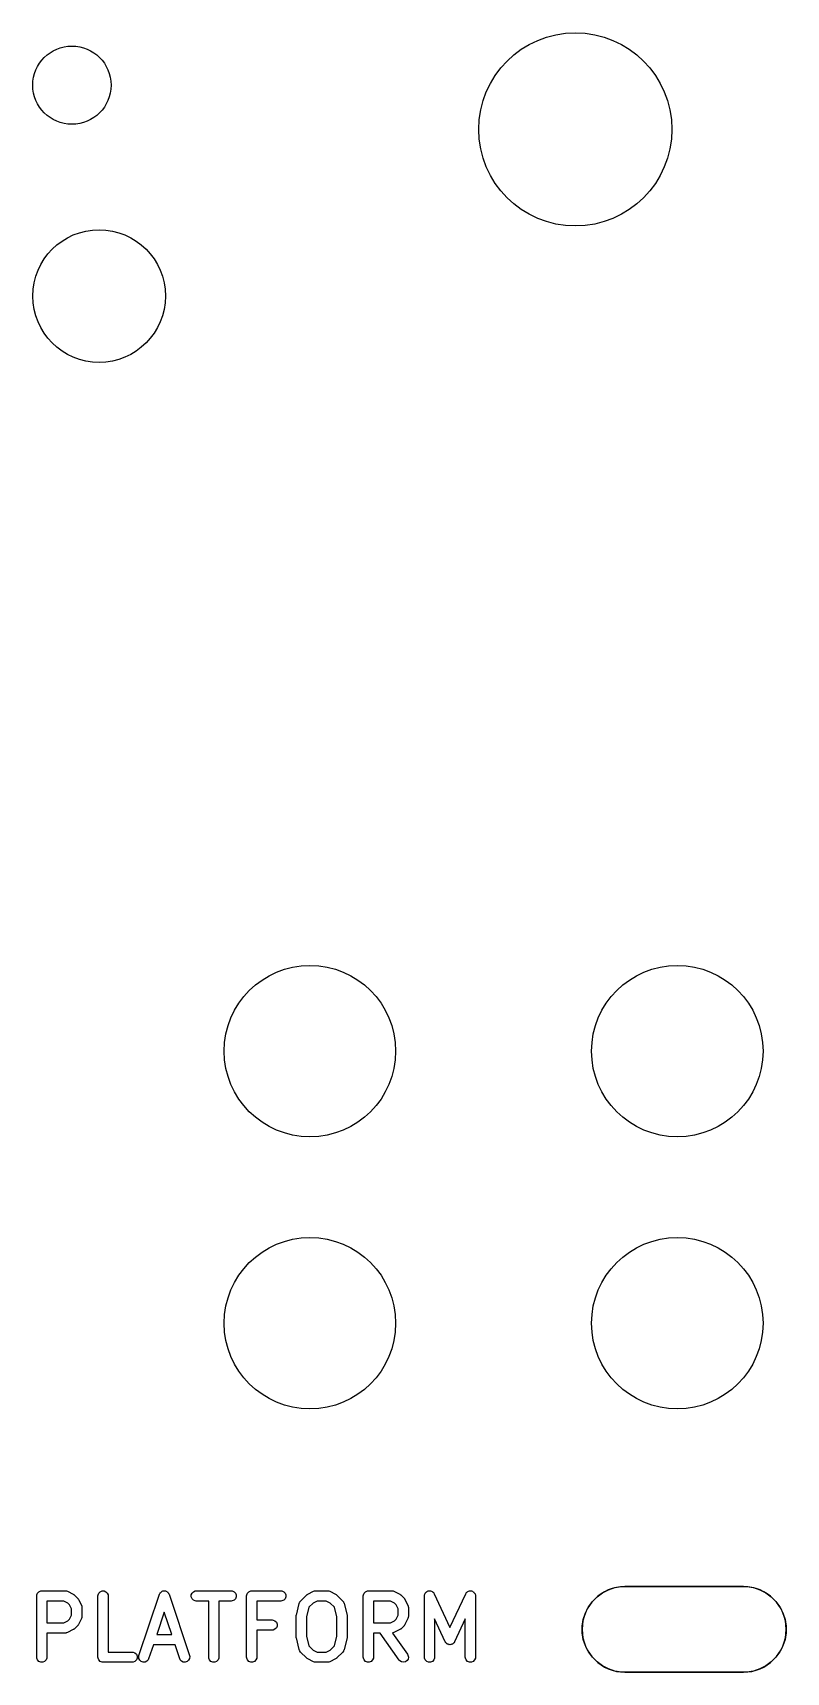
# Model space of a CAD drawing. Extents: x 1.56 to 4.01, y -6 to -1.06.
# Drawn here: x 2.902 to 4.01, y -6.003 to -3.593 of the extents above; entities that cross this region are included whole.
import ezdxf

# ---------------------------------------------------------------- set-up
doc = ezdxf.new("R2010")
doc.units = 0
doc.header["$MEASUREMENT"] = 0
doc.layers.add('BLACK', color=7, linetype='CONTINUOUS')

msp = doc.modelspace()

# ---------------------------------------------------------------- linework, layer by layer
at = {"layer": 'BLACK', "linetype": 'CONTINUOUS'}
for p, q in [((3.7489, -5.8818), (3.7583, -5.8787)), ((3.7583, -5.8787), (3.7681, -5.8772)), ((3.7681, -5.8772), (3.773, -5.877)), ((3.773, -5.877), (3.947, -5.877)), ((3.947, -5.877), (3.9519, -5.8772)), ((3.9519, -5.8772), (3.9617, -5.8787)), ((3.9617, -5.8787), (3.9711, -5.8818)), ((2.9082, -5.8909), (2.9084, -5.8894)), ((2.9082, -5.9809), (2.9082, -5.8909)), ((2.9084, -5.8894), (2.9095, -5.8867)), ((2.9095, -5.8867), (2.9115, -5.8846)), ((2.9115, -5.8846), (2.9143, -5.8835)), ((2.9143, -5.8835), (2.9157, -5.8834)), ((2.9157, -5.8834), (2.95, -5.8834)), ((2.9482, -5.8984), (2.9232, -5.8984)), ((2.9232, -5.8984), (2.9232, -5.9305)), ((2.9541, -5.9013), (2.9482, -5.8984)), ((2.95, -5.8834), (2.9515, -5.8835)), ((2.9515, -5.8835), (2.9517, -5.8836)), ((2.9517, -5.8836), (2.952, -5.8836)), ((2.952, -5.8836), (2.9534, -5.8841)), ((2.9534, -5.8841), (2.9619, -5.8884)), ((2.9567, -5.9039), (2.9541, -5.9013)), ((2.9596, -5.9098), (2.9567, -5.9039)), ((2.9619, -5.8884), (2.9626, -5.8888)), ((2.9626, -5.8888), (2.9627, -5.8889)), ((2.9627, -5.8889), (2.9629, -5.8891)), ((2.9629, -5.8891), (2.9632, -5.8892)), ((2.9632, -5.8892), (2.9633, -5.8894)), ((2.9633, -5.8894), (2.9639, -5.8898)), ((2.9639, -5.8898), (2.9682, -5.8941)), ((2.9682, -5.8941), (2.9686, -5.8947)), ((2.9686, -5.8947), (2.9688, -5.8948)), ((2.9688, -5.8948), (2.9689, -5.8951)), ((2.9689, -5.8951), (2.9691, -5.8953)), ((2.9691, -5.8953), (2.9692, -5.8954)), ((2.9692, -5.8954), (2.9696, -5.8961)), ((2.9696, -5.8961), (2.9739, -5.9046)), ((2.9982, -5.8909), (2.9984, -5.8894)), ((2.9982, -5.9809), (2.9982, -5.8909)), ((2.9984, -5.8894), (2.9995, -5.8867)), ((2.9995, -5.8867), (3.0015, -5.8846)), ((3.0015, -5.8846), (3.0043, -5.8835)), ((3.0043, -5.8835), (3.0072, -5.8835)), ((3.0072, -5.8835), (3.0099, -5.8846)), ((3.0099, -5.8846), (3.012, -5.8867)), ((3.012, -5.8867), (3.0131, -5.8894)), ((3.0131, -5.8894), (3.0132, -5.8909)), ((3.0132, -5.8909), (3.0132, -5.9734)), ((3.0586, -5.9785), (3.0886, -5.8885)), ((3.0886, -5.8885), (3.0892, -5.8871)), ((3.0892, -5.8871), (3.0895, -5.8867)), ((3.0895, -5.8867), (3.0898, -5.8863)), ((3.0898, -5.8863), (3.0905, -5.8856)), ((3.0905, -5.8856), (3.0911, -5.8849)), ((3.0911, -5.8849), (3.0916, -5.8847)), ((3.0916, -5.8847), (3.092, -5.8843)), ((3.092, -5.8843), (3.0929, -5.884)), ((3.0929, -5.884), (3.0937, -5.8836)), ((3.0937, -5.8836), (3.0943, -5.8836)), ((3.0943, -5.8836), (3.0948, -5.8834)), ((3.0948, -5.8834), (3.0957, -5.8835)), ((3.0957, -5.8835), (3.0967, -5.8834)), ((3.0967, -5.8834), (3.0972, -5.8836)), ((3.0972, -5.8836), (3.0977, -5.8836)), ((3.0977, -5.8836), (3.0985, -5.884)), ((3.0985, -5.884), (3.0994, -5.8843)), ((3.0994, -5.8843), (3.0998, -5.8847)), ((3.0998, -5.8847), (3.1003, -5.8849)), ((3.1003, -5.8849), (3.1009, -5.8856)), ((3.1009, -5.8856), (3.1016, -5.8863)), ((3.1016, -5.8863), (3.1019, -5.8867)), ((3.1019, -5.8867), (3.1022, -5.8871)), ((3.1022, -5.8871), (3.1028, -5.8885)), ((3.1028, -5.8885), (3.1328, -5.9785)), ((3.1355, -5.8894), (3.1366, -5.8867)), ((3.1355, -5.8923), (3.1355, -5.8894)), ((3.1366, -5.895), (3.1355, -5.8923)), ((3.1366, -5.8867), (3.1387, -5.8846)), ((3.1387, -5.8971), (3.1366, -5.895)), ((3.1387, -5.8846), (3.1414, -5.8835)), ((3.1414, -5.8982), (3.1387, -5.8971)), ((3.1414, -5.8835), (3.1429, -5.8834)), ((3.1429, -5.8984), (3.1414, -5.8982)), ((3.1429, -5.8834), (3.1943, -5.8834)), ((3.1611, -5.8984), (3.1429, -5.8984)), ((3.1611, -5.9809), (3.1611, -5.8984)), ((3.1943, -5.8984), (3.1761, -5.8984)), ((3.1761, -5.8984), (3.1761, -5.9809)), ((3.1943, -5.8834), (3.1957, -5.8835)), ((3.1957, -5.8982), (3.1943, -5.8984)), ((3.1957, -5.8835), (3.1985, -5.8846)), ((3.1985, -5.8971), (3.1957, -5.8982)), ((3.1985, -5.8846), (3.2005, -5.8867)), ((3.2005, -5.895), (3.1985, -5.8971)), ((3.2005, -5.8867), (3.2016, -5.8894)), ((3.2016, -5.8923), (3.2005, -5.895)), ((3.2016, -5.8894), (3.2016, -5.8923)), ((3.2168, -5.8909), (3.2169, -5.8894)), ((3.2168, -5.9809), (3.2168, -5.8909)), ((3.2169, -5.8894), (3.218, -5.8867)), ((3.218, -5.8867), (3.2201, -5.8846)), ((3.2201, -5.8846), (3.2228, -5.8835)), ((3.2228, -5.8835), (3.2243, -5.8834)), ((3.2243, -5.8834), (3.2671, -5.8834)), ((3.2671, -5.8984), (3.2318, -5.8984)), ((3.2318, -5.8984), (3.2318, -5.9262)), ((3.2671, -5.8834), (3.2686, -5.8835)), ((3.2686, -5.8982), (3.2671, -5.8984)), ((3.2686, -5.8835), (3.2713, -5.8846)), ((3.2713, -5.8971), (3.2686, -5.8982)), ((3.2713, -5.8846), (3.2734, -5.8867)), ((3.2734, -5.895), (3.2713, -5.8971)), ((3.2734, -5.8867), (3.2745, -5.8894)), ((3.2745, -5.8923), (3.2734, -5.895)), ((3.2745, -5.8894), (3.2745, -5.8923)), ((3.2899, -5.919), (3.2942, -5.9019)), ((3.2942, -5.9019), (3.2946, -5.9005)), ((3.2946, -5.9005), (3.295, -5.9001)), ((3.295, -5.9001), (3.2952, -5.8995)), ((3.2952, -5.8995), (3.2961, -5.8984)), ((3.2961, -5.8984), (3.3047, -5.8898)), ((3.3047, -5.8898), (3.3053, -5.8894)), ((3.3053, -5.8894), (3.3054, -5.8892)), ((3.3054, -5.8892), (3.3056, -5.8891)), ((3.3056, -5.8891), (3.3058, -5.8889)), ((3.3058, -5.8889), (3.306, -5.8888)), ((3.306, -5.8888), (3.3066, -5.8884)), ((3.3066, -5.8884), (3.3152, -5.8841)), ((3.3144, -5.9013), (3.3082, -5.9075)), ((3.3203, -5.8984), (3.3144, -5.9013)), ((3.3152, -5.8841), (3.3166, -5.8836)), ((3.3166, -5.8836), (3.3169, -5.8836)), ((3.3169, -5.8836), (3.3171, -5.8835)), ((3.3171, -5.8835), (3.3186, -5.8834)), ((3.3186, -5.8834), (3.3357, -5.8834)), ((3.3339, -5.8984), (3.3203, -5.8984)), ((3.3398, -5.9013), (3.3339, -5.8984)), ((3.3357, -5.8834), (3.3372, -5.8835)), ((3.3372, -5.8835), (3.3374, -5.8836)), ((3.3374, -5.8836), (3.3377, -5.8836)), ((3.3377, -5.8836), (3.3391, -5.8841)), ((3.3391, -5.8841), (3.3476, -5.8884)), ((3.3461, -5.9075), (3.3398, -5.9013)), ((3.3476, -5.8884), (3.3483, -5.8888)), ((3.3483, -5.8888), (3.3485, -5.8889)), ((3.3485, -5.8889), (3.3487, -5.8891)), ((3.3487, -5.8891), (3.3489, -5.8892)), ((3.3489, -5.8892), (3.349, -5.8894)), ((3.349, -5.8894), (3.3496, -5.8898)), ((3.3496, -5.8898), (3.3582, -5.8984)), ((3.3582, -5.8984), (3.3591, -5.8995)), ((3.3591, -5.8995), (3.3593, -5.9001)), ((3.3593, -5.9001), (3.3596, -5.9005)), ((3.3596, -5.9005), (3.3601, -5.9019)), ((3.3601, -5.9019), (3.3644, -5.919)), ((3.3882, -5.8909), (3.3884, -5.8894)), ((3.3882, -5.9809), (3.3882, -5.8909)), ((3.3884, -5.8894), (3.3895, -5.8867)), ((3.3895, -5.8867), (3.3915, -5.8846)), ((3.3915, -5.8846), (3.3943, -5.8835)), ((3.3943, -5.8835), (3.3957, -5.8834)), ((3.3957, -5.8834), (3.43, -5.8834)), ((3.4282, -5.8984), (3.4032, -5.8984)), ((3.4032, -5.8984), (3.4032, -5.9305)), ((3.4341, -5.9013), (3.4282, -5.8984)), ((3.43, -5.8834), (3.4315, -5.8835)), ((3.4315, -5.8835), (3.4317, -5.8836)), ((3.4317, -5.8836), (3.432, -5.8836)), ((3.432, -5.8836), (3.4334, -5.8841)), ((3.4334, -5.8841), (3.4419, -5.8884)), ((3.4367, -5.9039), (3.4341, -5.9013)), ((3.4396, -5.9098), (3.4367, -5.9039)), ((3.4419, -5.8884), (3.4426, -5.8888)), ((3.4426, -5.8888), (3.4427, -5.8889)), ((3.4427, -5.8889), (3.4429, -5.8891)), ((3.4429, -5.8891), (3.4432, -5.8892)), ((3.4432, -5.8892), (3.4433, -5.8894)), ((3.4433, -5.8894), (3.4439, -5.8898)), ((3.4439, -5.8898), (3.4482, -5.8941)), ((3.4482, -5.8941), (3.4486, -5.8947)), ((3.4486, -5.8947), (3.4488, -5.8948)), ((3.4488, -5.8948), (3.4489, -5.8951)), ((3.4489, -5.8951), (3.4491, -5.8953)), ((3.4491, -5.8953), (3.4492, -5.8954)), ((3.4492, -5.8954), (3.4496, -5.8961)), ((3.4496, -5.8961), (3.4539, -5.9046)), ((3.4782, -5.8909), (3.4783, -5.8899)), ((3.4782, -5.9809), (3.4782, -5.8909)), ((3.4783, -5.8896), (3.4784, -5.8894)), ((3.4783, -5.8897), (3.4783, -5.8896)), ((3.4783, -5.8899), (3.4783, -5.8897)), ((3.4784, -5.8894), (3.4789, -5.8882)), ((3.4789, -5.8882), (3.4793, -5.887)), ((3.4793, -5.887), (3.4794, -5.8868)), ((3.4794, -5.8868), (3.4795, -5.8867)), ((3.4795, -5.8867), (3.4804, -5.8858)), ((3.4804, -5.8858), (3.4813, -5.8848)), ((3.4813, -5.8848), (3.4814, -5.8847)), ((3.4814, -5.8847), (3.4815, -5.8846)), ((3.4815, -5.8846), (3.4827, -5.8841)), ((3.4827, -5.8841), (3.4839, -5.8836)), ((3.4839, -5.8836), (3.4841, -5.8836)), ((3.4841, -5.8836), (3.4843, -5.8835)), ((3.4843, -5.8835), (3.4856, -5.8835)), ((3.4856, -5.8835), (3.4869, -5.8834)), ((3.4869, -5.8834), (3.487, -5.8835)), ((3.487, -5.8835), (3.4872, -5.8835)), ((3.4872, -5.8835), (3.4884, -5.884)), ((3.4884, -5.884), (3.4896, -5.8844)), ((3.4896, -5.8844), (3.4897, -5.8846)), ((3.4897, -5.8846), (3.4899, -5.8846)), ((3.4899, -5.8846), (3.4908, -5.8855)), ((3.4908, -5.8855), (3.4918, -5.8864)), ((3.4918, -5.8864), (3.4919, -5.8866)), ((3.4919, -5.8866), (3.492, -5.8867)), ((3.492, -5.8867), (3.492, -5.8869)), ((3.492, -5.8869), (3.4925, -5.8877)), ((3.4925, -5.8877), (3.5157, -5.9374)), ((3.5157, -5.9374), (3.5389, -5.8877)), ((3.5389, -5.8877), (3.5394, -5.8869)), ((3.5394, -5.8869), (3.5395, -5.8867)), ((3.5395, -5.8866), (3.5397, -5.8864)), ((3.5395, -5.8867), (3.5395, -5.8866)), ((3.5397, -5.8864), (3.5406, -5.8855)), ((3.5406, -5.8855), (3.5415, -5.8846)), ((3.5415, -5.8846), (3.5417, -5.8846)), ((3.5417, -5.8846), (3.5418, -5.8844)), ((3.5418, -5.8844), (3.543, -5.884)), ((3.543, -5.884), (3.5443, -5.8835)), ((3.5443, -5.8835), (3.5444, -5.8835)), ((3.5444, -5.8835), (3.5446, -5.8834)), ((3.5446, -5.8834), (3.5459, -5.8835)), ((3.5459, -5.8835), (3.5472, -5.8835)), ((3.5472, -5.8835), (3.5473, -5.8836)), ((3.5473, -5.8836), (3.5475, -5.8836)), ((3.5475, -5.8836), (3.5487, -5.8841)), ((3.5487, -5.8841), (3.5499, -5.8846)), ((3.5499, -5.8846), (3.55, -5.8847)), ((3.55, -5.8847), (3.5502, -5.8848)), ((3.5502, -5.8848), (3.551, -5.8858)), ((3.551, -5.8858), (3.552, -5.8867)), ((3.552, -5.8867), (3.552, -5.8868)), ((3.552, -5.8868), (3.5521, -5.887)), ((3.5521, -5.887), (3.5526, -5.8882)), ((3.5526, -5.8882), (3.5531, -5.8894)), ((3.5531, -5.8894), (3.5531, -5.8896)), ((3.5531, -5.8896), (3.5531, -5.8897)), ((3.5531, -5.8897), (3.5531, -5.8899)), ((3.5531, -5.8899), (3.5532, -5.8909)), ((3.5532, -5.8909), (3.5532, -5.9809)), ((3.7193, -5.9071), (3.7251, -5.8991)), ((3.7251, -5.8991), (3.7321, -5.8921)), ((3.7321, -5.8921), (3.7401, -5.8863)), ((3.7401, -5.8863), (3.7489, -5.8818)), ((3.9711, -5.8818), (3.9799, -5.8863)), ((3.9799, -5.8863), (3.9879, -5.8921)), ((3.9879, -5.8921), (3.9949, -5.8991)), ((3.9949, -5.8991), (4.0007, -5.9071)), ((2.9482, -5.9305), (2.9541, -5.9275)), ((2.9541, -5.9275), (2.9567, -5.925)), ((2.9567, -5.925), (2.9596, -5.9191)), ((2.9596, -5.9191), (2.9596, -5.9098)), ((2.9739, -5.9242), (2.9696, -5.9328)), ((2.9739, -5.9046), (2.9744, -5.906)), ((2.9744, -5.9228), (2.9739, -5.9242)), ((2.9744, -5.906), (2.9744, -5.9063)), ((2.9744, -5.9063), (2.9745, -5.9065)), ((2.9745, -5.9223), (2.9744, -5.9226)), ((2.9744, -5.9226), (2.9744, -5.9228)), ((2.9745, -5.9065), (2.9746, -5.908)), ((2.9746, -5.9209), (2.9745, -5.9223)), ((2.9746, -5.908), (2.9746, -5.9209)), ((3.0957, -5.9146), (3.0847, -5.9476)), ((3.1067, -5.9476), (3.0957, -5.9146)), ((3.2318, -5.9262), (3.2543, -5.9262)), ((3.2543, -5.9262), (3.2557, -5.9264)), ((3.2557, -5.9264), (3.2585, -5.9275)), ((3.2585, -5.9275), (3.2605, -5.9295)), ((3.2896, -5.9209), (3.2897, -5.9206)), ((3.2896, -5.9509), (3.2896, -5.9209)), ((3.2897, -5.9199), (3.2898, -5.9194)), ((3.2897, -5.9205), (3.2897, -5.9199)), ((3.2897, -5.9206), (3.2897, -5.9205)), ((3.2898, -5.9193), (3.2899, -5.919)), ((3.2898, -5.9194), (3.2898, -5.9193)), ((3.3082, -5.9075), (3.3046, -5.9218)), ((3.3046, -5.9218), (3.3046, -5.9499)), ((3.3496, -5.9218), (3.3461, -5.9075)), ((3.3496, -5.9499), (3.3496, -5.9218)), ((3.3644, -5.919), (3.3645, -5.9193)), ((3.3645, -5.9193), (3.3645, -5.9194)), ((3.3645, -5.9194), (3.3646, -5.9199)), ((3.3646, -5.9199), (3.3646, -5.9205)), ((3.3646, -5.9205), (3.3646, -5.9206)), ((3.3646, -5.9206), (3.3646, -5.9209)), ((3.3646, -5.9209), (3.3646, -5.9509)), ((3.4282, -5.9305), (3.4341, -5.9275)), ((3.4341, -5.9275), (3.4367, -5.925)), ((3.4367, -5.925), (3.4396, -5.9191)), ((3.4396, -5.9191), (3.4396, -5.9098)), ((3.4539, -5.9242), (3.4496, -5.9328)), ((3.4539, -5.9046), (3.4544, -5.906)), ((3.4544, -5.9228), (3.4539, -5.9242)), ((3.4544, -5.906), (3.4544, -5.9063)), ((3.4544, -5.9063), (3.4545, -5.9065)), ((3.4545, -5.9223), (3.4544, -5.9226)), ((3.4544, -5.9226), (3.4544, -5.9228)), ((3.4545, -5.9065), (3.4546, -5.908)), ((3.4546, -5.9209), (3.4545, -5.9223)), ((3.4546, -5.908), (3.4546, -5.9209)), ((3.5089, -5.9583), (3.4932, -5.9247)), ((3.4932, -5.9247), (3.4932, -5.9809)), ((3.5382, -5.9247), (3.5225, -5.9583)), ((3.5382, -5.9809), (3.5382, -5.9247)), ((3.7102, -5.9351), (3.7117, -5.9253)), ((3.7117, -5.9253), (3.7148, -5.9159)), ((3.7148, -5.9159), (3.7193, -5.9071)), ((4.0007, -5.9071), (4.0052, -5.9159)), ((4.0052, -5.9159), (4.0083, -5.9253)), ((4.0083, -5.9253), (4.0098, -5.9351)), ((2.9232, -5.9305), (2.9482, -5.9305)), ((2.95, -5.9455), (2.9232, -5.9455)), ((2.9232, -5.9455), (2.9232, -5.9809)), ((2.9515, -5.9454), (2.95, -5.9455)), ((2.9517, -5.9453), (2.9515, -5.9454)), ((2.952, -5.9452), (2.9517, -5.9453)), ((2.9534, -5.9447), (2.952, -5.9452)), ((2.9619, -5.9404), (2.9534, -5.9447)), ((2.9626, -5.94), (2.9619, -5.9404)), ((2.9627, -5.9399), (2.9626, -5.94)), ((2.9629, -5.9398), (2.9627, -5.9399)), ((2.9632, -5.9396), (2.9629, -5.9398)), ((2.9633, -5.9395), (2.9632, -5.9396)), ((2.9639, -5.939), (2.9633, -5.9395)), ((2.9682, -5.9347), (2.9639, -5.939)), ((2.9686, -5.9342), (2.9682, -5.9347)), ((2.9688, -5.934), (2.9686, -5.9342)), ((2.9689, -5.9338), (2.9688, -5.934)), ((2.9691, -5.9336), (2.9689, -5.9338)), ((2.9692, -5.9334), (2.9691, -5.9336)), ((2.9696, -5.9328), (2.9692, -5.9334)), ((3.0847, -5.9476), (3.1067, -5.9476)), ((3.2543, -5.9412), (3.2318, -5.9412)), ((3.2318, -5.9412), (3.2318, -5.9809)), ((3.2557, -5.9411), (3.2543, -5.9412)), ((3.2585, -5.9399), (3.2557, -5.9411)), ((3.2605, -5.9379), (3.2585, -5.9399)), ((3.2605, -5.9295), (3.2616, -5.9322)), ((3.2616, -5.9352), (3.2605, -5.9379)), ((3.2616, -5.9322), (3.2616, -5.9352)), ((3.2897, -5.9511), (3.2896, -5.9509)), ((3.2897, -5.9512), (3.2897, -5.9511)), ((3.2897, -5.9518), (3.2897, -5.9512)), ((3.2898, -5.9523), (3.2897, -5.9518)), ((3.2898, -5.9524), (3.2898, -5.9523)), ((3.2899, -5.9527), (3.2898, -5.9524)), ((3.2942, -5.9698), (3.2899, -5.9527)), ((3.3046, -5.9499), (3.3082, -5.9642)), ((3.3461, -5.9642), (3.3496, -5.9499)), ((3.3644, -5.9527), (3.3601, -5.9698)), ((3.3645, -5.9524), (3.3644, -5.9527)), ((3.3646, -5.9518), (3.3645, -5.9523)), ((3.3645, -5.9523), (3.3645, -5.9524)), ((3.3646, -5.9509), (3.3646, -5.9511)), ((3.3646, -5.9511), (3.3646, -5.9512)), ((3.3646, -5.9512), (3.3646, -5.9518)), ((3.4032, -5.9305), (3.4282, -5.9305)), ((3.4132, -5.9455), (3.4032, -5.9455)), ((3.4032, -5.9455), (3.4032, -5.9809)), ((3.441, -5.9852), (3.4132, -5.9455)), ((3.4315, -5.9454), (3.4314, -5.9454)), ((3.4314, -5.9454), (3.4533, -5.9766)), ((3.4317, -5.9453), (3.4315, -5.9454)), ((3.432, -5.9452), (3.4317, -5.9453)), ((3.4334, -5.9447), (3.432, -5.9452)), ((3.4419, -5.9404), (3.4334, -5.9447)), ((3.4426, -5.94), (3.4419, -5.9404)), ((3.4427, -5.9399), (3.4426, -5.94)), ((3.4429, -5.9398), (3.4427, -5.9399)), ((3.4432, -5.9396), (3.4429, -5.9398)), ((3.4433, -5.9395), (3.4432, -5.9396)), ((3.4439, -5.939), (3.4433, -5.9395)), ((3.4482, -5.9347), (3.4439, -5.939)), ((3.4486, -5.9342), (3.4482, -5.9347)), ((3.4488, -5.934), (3.4486, -5.9342)), ((3.4489, -5.9338), (3.4488, -5.934)), ((3.4491, -5.9336), (3.4489, -5.9338)), ((3.4492, -5.9334), (3.4491, -5.9336)), ((3.4496, -5.9328), (3.4492, -5.9334)), ((3.7102, -5.9449), (3.7102, -5.9351)), ((3.7117, -5.9547), (3.7102, -5.9449)), ((4.0098, -5.9449), (4.0083, -5.9547)), ((4.0098, -5.9351), (4.0098, -5.9449)), ((3.0132, -5.9734), (3.0486, -5.9734)), ((3.0486, -5.9734), (3.05, -5.9735)), ((3.05, -5.9735), (3.0527, -5.9746)), ((3.0527, -5.9746), (3.0548, -5.9767)), ((3.0548, -5.9767), (3.0559, -5.9794)), ((3.0797, -5.9626), (3.0728, -5.9832)), ((3.1117, -5.9626), (3.0797, -5.9626)), ((3.1186, -5.9832), (3.1117, -5.9626)), ((3.2946, -5.9712), (3.2942, -5.9698)), ((3.295, -5.9717), (3.2946, -5.9712)), ((3.2952, -5.9722), (3.295, -5.9717)), ((3.2961, -5.9733), (3.2952, -5.9722)), ((3.3047, -5.9819), (3.2961, -5.9733)), ((3.3082, -5.9642), (3.3144, -5.9704)), ((3.3144, -5.9704), (3.3203, -5.9734)), ((3.3203, -5.9734), (3.3339, -5.9734)), ((3.3339, -5.9734), (3.3398, -5.9704)), ((3.3398, -5.9704), (3.3461, -5.9642)), ((3.3582, -5.9733), (3.3496, -5.9819)), ((3.3591, -5.9722), (3.3582, -5.9733)), ((3.3593, -5.9717), (3.3591, -5.9722)), ((3.3596, -5.9712), (3.3593, -5.9717)), ((3.3601, -5.9698), (3.3596, -5.9712)), ((3.4533, -5.9766), (3.454, -5.9778)), ((3.5092, -5.9588), (3.5089, -5.9583)), ((3.5093, -5.959), (3.5092, -5.9588)), ((3.5094, -5.9592), (3.5093, -5.959)), ((3.5097, -5.9596), (3.5094, -5.9592)), ((3.5105, -5.9603), (3.5097, -5.9596)), ((3.5113, -5.9612), (3.5105, -5.9603)), ((3.5116, -5.9613), (3.5113, -5.9612)), ((3.5118, -5.9616), (3.5116, -5.9613)), ((3.5129, -5.9619), (3.5118, -5.9616)), ((3.5139, -5.9624), (3.5129, -5.9619)), ((3.5143, -5.9624), (3.5139, -5.9624)), ((3.5146, -5.9626), (3.5143, -5.9624)), ((3.5157, -5.9625), (3.5146, -5.9626)), ((3.5169, -5.9626), (3.5157, -5.9625)), ((3.5172, -5.9624), (3.5169, -5.9626)), ((3.5175, -5.9624), (3.5172, -5.9624)), ((3.5185, -5.9619), (3.5175, -5.9624)), ((3.5196, -5.9616), (3.5185, -5.9619)), ((3.5198, -5.9613), (3.5196, -5.9616)), ((3.5202, -5.9612), (3.5198, -5.9613)), ((3.5209, -5.9603), (3.5202, -5.9612)), ((3.5218, -5.9596), (3.5209, -5.9603)), ((3.522, -5.9592), (3.5218, -5.9596)), ((3.5221, -5.959), (3.522, -5.9592)), ((3.5222, -5.9588), (3.5221, -5.959)), ((3.5225, -5.9583), (3.5222, -5.9588)), ((3.7148, -5.9641), (3.7117, -5.9547)), ((3.7193, -5.9729), (3.7148, -5.9641)), ((3.7251, -5.9809), (3.7193, -5.9729)), ((4.0007, -5.9729), (3.9949, -5.9809)), ((4.0052, -5.9641), (4.0007, -5.9729)), ((4.0083, -5.9547), (4.0052, -5.9641)), ((2.9084, -5.9823), (2.9082, -5.9809)), ((2.9095, -5.985), (2.9084, -5.9823)), ((2.9115, -5.9871), (2.9095, -5.985)), ((2.9143, -5.9882), (2.9115, -5.9871)), ((2.9172, -5.9882), (2.9143, -5.9882)), ((2.9199, -5.9871), (2.9172, -5.9882)), ((2.922, -5.985), (2.9199, -5.9871)), ((2.9231, -5.9823), (2.922, -5.985)), ((2.9232, -5.9809), (2.9231, -5.9823)), ((2.9984, -5.9823), (2.9982, -5.9809)), ((2.9995, -5.985), (2.9984, -5.9823)), ((3.0015, -5.9871), (2.9995, -5.985)), ((3.0043, -5.9882), (3.0015, -5.9871)), ((3.0057, -5.9884), (3.0043, -5.9882)), ((3.0486, -5.9884), (3.0057, -5.9884)), ((3.05, -5.9882), (3.0486, -5.9884)), ((3.0527, -5.9871), (3.05, -5.9882)), ((3.0548, -5.985), (3.0527, -5.9871)), ((3.0559, -5.9823), (3.0548, -5.985)), ((3.0559, -5.9794), (3.0559, -5.9823)), ((3.0583, -5.9799), (3.0586, -5.9785)), ((3.0585, -5.9828), (3.0583, -5.9799)), ((3.0598, -5.9855), (3.0585, -5.9828)), ((3.062, -5.9874), (3.0598, -5.9855)), ((3.0648, -5.9883), (3.062, -5.9874)), ((3.0677, -5.9881), (3.0648, -5.9883)), ((3.0703, -5.9868), (3.0677, -5.9881)), ((3.0722, -5.9846), (3.0703, -5.9868)), ((3.0728, -5.9832), (3.0722, -5.9846)), ((3.1192, -5.9846), (3.1186, -5.9832)), ((3.1211, -5.9868), (3.1192, -5.9846)), ((3.1237, -5.9881), (3.1211, -5.9868)), ((3.1267, -5.9883), (3.1237, -5.9881)), ((3.1294, -5.9874), (3.1267, -5.9883)), ((3.1316, -5.9855), (3.1294, -5.9874)), ((3.1329, -5.9828), (3.1316, -5.9855)), ((3.1328, -5.9785), (3.1332, -5.9799)), ((3.1332, -5.9799), (3.1329, -5.9828)), ((3.1612, -5.9823), (3.1611, -5.9809)), ((3.1623, -5.985), (3.1612, -5.9823)), ((3.1644, -5.9871), (3.1623, -5.985)), ((3.1671, -5.9882), (3.1644, -5.9871)), ((3.17, -5.9882), (3.1671, -5.9882)), ((3.1727, -5.9871), (3.17, -5.9882)), ((3.1748, -5.985), (3.1727, -5.9871)), ((3.1759, -5.9823), (3.1748, -5.985)), ((3.1761, -5.9809), (3.1759, -5.9823)), ((3.2169, -5.9823), (3.2168, -5.9809)), ((3.218, -5.985), (3.2169, -5.9823)), ((3.2201, -5.9871), (3.218, -5.985)), ((3.2228, -5.9882), (3.2201, -5.9871)), ((3.2257, -5.9882), (3.2228, -5.9882)), ((3.2285, -5.9871), (3.2257, -5.9882)), ((3.2305, -5.985), (3.2285, -5.9871)), ((3.2316, -5.9823), (3.2305, -5.985)), ((3.2318, -5.9809), (3.2316, -5.9823)), ((3.3053, -5.9823), (3.3047, -5.9819)), ((3.3054, -5.9825), (3.3053, -5.9823)), ((3.3056, -5.9826), (3.3054, -5.9825)), ((3.3058, -5.9828), (3.3056, -5.9826)), ((3.306, -5.9829), (3.3058, -5.9828)), ((3.3066, -5.9833), (3.306, -5.9829)), ((3.3152, -5.9876), (3.3066, -5.9833)), ((3.3166, -5.9881), (3.3152, -5.9876)), ((3.3169, -5.9881), (3.3166, -5.9881)), ((3.3171, -5.9882), (3.3169, -5.9881)), ((3.3186, -5.9884), (3.3171, -5.9882)), ((3.3357, -5.9884), (3.3186, -5.9884)), ((3.3372, -5.9882), (3.3357, -5.9884)), ((3.3374, -5.9881), (3.3372, -5.9882)), ((3.3377, -5.9881), (3.3374, -5.9881)), ((3.3391, -5.9876), (3.3377, -5.9881)), ((3.3476, -5.9833), (3.3391, -5.9876)), ((3.3483, -5.9829), (3.3476, -5.9833)), ((3.3485, -5.9828), (3.3483, -5.9829)), ((3.3487, -5.9826), (3.3485, -5.9828)), ((3.3489, -5.9825), (3.3487, -5.9826)), ((3.349, -5.9823), (3.3489, -5.9825)), ((3.3496, -5.9819), (3.349, -5.9823)), ((3.3884, -5.9823), (3.3882, -5.9809)), ((3.3895, -5.985), (3.3884, -5.9823)), ((3.3915, -5.9871), (3.3895, -5.985)), ((3.3943, -5.9882), (3.3915, -5.9871)), ((3.3972, -5.9882), (3.3943, -5.9882)), ((3.3999, -5.9871), (3.3972, -5.9882)), ((3.402, -5.985), (3.3999, -5.9871)), ((3.4031, -5.9823), (3.402, -5.985)), ((3.4032, -5.9809), (3.4031, -5.9823)), ((3.442, -5.9863), (3.441, -5.9852)), ((3.4444, -5.9878), (3.442, -5.9863)), ((3.4473, -5.9884), (3.4444, -5.9878)), ((3.4502, -5.9877), (3.4473, -5.9884)), ((3.4526, -5.986), (3.4502, -5.9877)), ((3.4541, -5.9836), (3.4526, -5.986)), ((3.454, -5.9778), (3.4546, -5.9807)), ((3.4546, -5.9807), (3.4541, -5.9836)), ((3.4784, -5.9823), (3.4782, -5.9809)), ((3.4795, -5.985), (3.4784, -5.9823)), ((3.4815, -5.9871), (3.4795, -5.985)), ((3.4843, -5.9882), (3.4815, -5.9871)), ((3.4872, -5.9882), (3.4843, -5.9882)), ((3.4899, -5.9871), (3.4872, -5.9882)), ((3.492, -5.985), (3.4899, -5.9871)), ((3.4931, -5.9823), (3.492, -5.985)), ((3.4932, -5.9809), (3.4931, -5.9823)), ((3.5384, -5.9823), (3.5382, -5.9809)), ((3.5395, -5.985), (3.5384, -5.9823)), ((3.5415, -5.9871), (3.5395, -5.985)), ((3.5443, -5.9882), (3.5415, -5.9871)), ((3.5472, -5.9882), (3.5443, -5.9882)), ((3.5499, -5.9871), (3.5472, -5.9882)), ((3.552, -5.985), (3.5499, -5.9871)), ((3.5531, -5.9823), (3.552, -5.985)), ((3.5532, -5.9809), (3.5531, -5.9823)), ((3.7321, -5.9879), (3.7251, -5.9809)), ((3.7401, -5.9937), (3.7321, -5.9879)), ((3.7489, -5.9982), (3.7401, -5.9937)), ((3.7583, -6.0013), (3.7489, -5.9982)), ((3.9711, -5.9982), (3.9617, -6.0013)), ((3.9799, -5.9937), (3.9711, -5.9982)), ((3.9879, -5.9879), (3.9799, -5.9937)), ((3.9949, -5.9809), (3.9879, -5.9879)), ((3.7681, -6.0028), (3.7583, -6.0013)), ((3.773, -6.003), (3.7681, -6.0028)), ((3.947, -6.003), (3.773, -6.003)), ((3.9519, -6.0028), (3.947, -6.003)), ((3.9617, -6.0013), (3.9519, -6.0028))]:
    msp.add_line(p, q, dxfattribs=at)
at = {"layer": 'BLACK'}
for centre, radius in [((2.96, -3.67), 0.0575), ((3.7, -3.735), 0.142), ((3, -3.98), 0.0975), ((3.3099, -5.09), 0.126), ((3.8499, -5.09), 0.126), ((3.3099, -5.49), 0.126), ((3.8499, -5.49), 0.126)]:
    msp.add_circle(centre, radius, dxfattribs=at)
at = {"layer": 'WHITE', "linetype": 'CONTINUOUS'}
for p, q in [((3.947, -5.877), (3.773, -5.877)), ((3.773, -6.003), (3.947, -6.003))]:
    msp.add_line(p, q, dxfattribs=at)
at = {"layer": 'WHITE'}
for centre, radius in [((2.96, -3.67), 0.0575), ((3.7, -3.735), 0.142), ((3, -3.98), 0.0975), ((3.3099, -5.09), 0.126), ((3.8499, -5.09), 0.126), ((3.3099, -5.49), 0.126), ((3.8499, -5.49), 0.126)]:
    msp.add_circle(centre, radius, dxfattribs=at)
for centre, start, end in [((3.773, -5.94), 90, 270), ((3.947, -5.94), -90, 90)]:
    msp.add_arc(centre, 0.063, start, end, dxfattribs=at)

doc.saveas('drawing.dxf')
